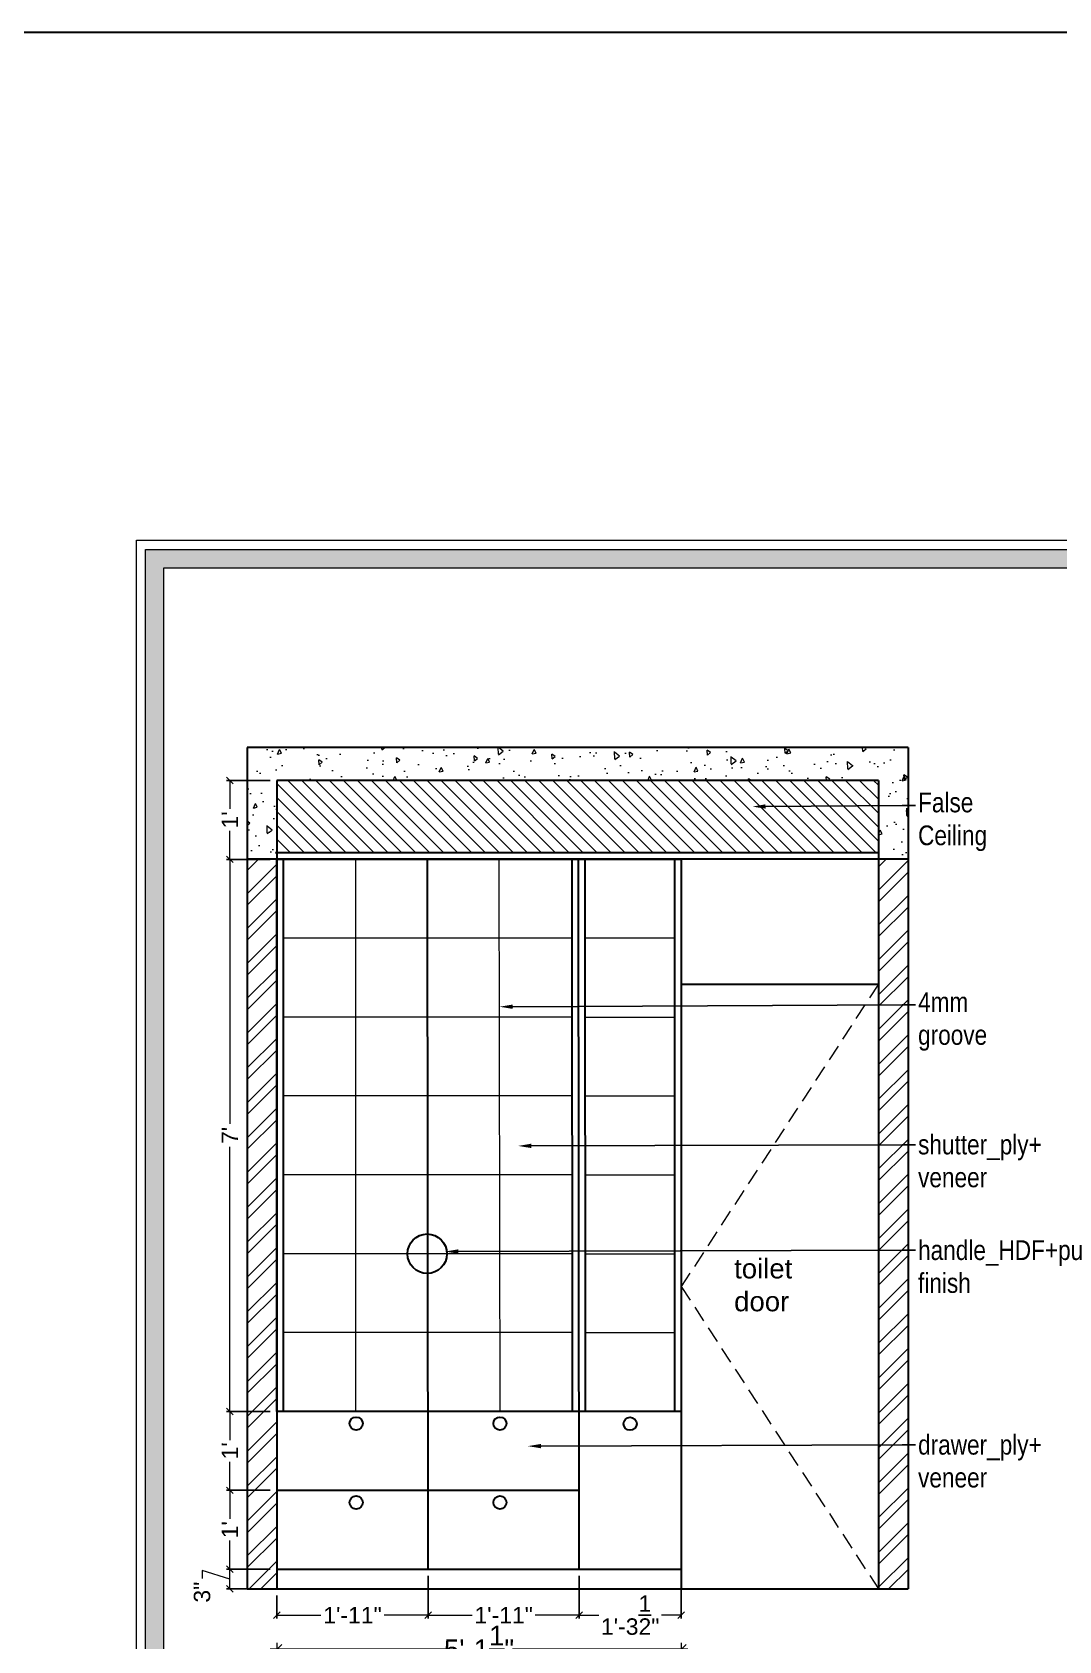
# Model space of a CAD drawing. Header units: millimetres. Extents: x 56222 to 3066687, y -650199 to -121287.
# Drawn here: x 136937.9 to 137094.1, y -182876.8 to -182632 of the extents above; entities that cross this region are included whole.
import ezdxf
from ezdxf import colors
from ezdxf.entities.mleader import LeaderData, LeaderLine
from ezdxf.math import Vec2, Vec3

# ---------------------------------------------------------------- set-up
doc = ezdxf.new("R2010")
doc.units = ezdxf.units.MM
doc.header["$MEASUREMENT"] = 0
doc.header["$PDMODE"] = 35
doc.linetypes.add('00 . GROUND FLOOR$0$DASHED', pattern=[0.75, 0.5, -0.25])
doc.linetypes.add('DASHEDX2', pattern=[1.5, 1, -0.5])
doc.layers.get('Defpoints').update_dxf_attribs({"color": 220})
doc.layers.add('AR HATCH-7', color=7, linetype='Continuous')
for name, color, linetype, lineweight in [('dim05', 1, 'Continuous', 13), ('Dimension', 10, 'DASHEDX2', 20), ('FURNITURE', 32, 'Continuous', 9), ('GROUND FLOOR', 7, 'Continuous', 9), ('GROUND FLOOR  ( HATCH )', 251, 'Continuous', 9), ('Labelling', 1, 'Continuous', 25), ('SECTION ( SLAB PLine )', 104, 'Continuous', 30), ('Text', 7, 'Continuous', 15), ('wall', 7, 'Continuous', 30), ('XX~SLAB ( BEAM )~ ( DIM )', 7, 'Continuous', 9)]:
    doc.layers.add(name, color=color, linetype=linetype, lineweight=lineweight)
doc.styles.add('Arial', font='arial.ttf')
doc.styles.get("Standard").update_dxf_attribs({"font": 'arial.ttf', "height": 6})
doc.styles.add('style4', font='ARIALN.TTF')
doc.dimstyles.new('Archana', dxfattribs={"dimtxt": 3, "dimasz": 1.5, "dimexe": 0.5, "dimexo": 0.5, "dimgap": 0, "dimtad": 0, "dimzin": 0, "dimdsep": 46, "dimlunit": 4, "dimtxsty": 'Arial', "dimblk": 'OBLIQUE', "dimcen": 0, "dimdle": 1, "dimclrd": 1, "dimclre": 1, "dimclrt": 5, "dimadec": 0, "dimazin": 0, "dimtfac": 1, "dimtofl": 0, "dimtmove": 1, "dimatfit": 3, "dimfxl": 1, "dimfxlon": 1, "dimtolj": 1, "dimtzin": 0, "dimlwd": 25, "dimlwe": -1, "dimarcsym": 0})
doc.dimstyles.new('ISO-25', dxfattribs={"dimtxt": 2.5, "dimasz": 1, "dimexe": 0.5, "dimexo": 1, "dimtad": 0, "dimdec": 1, "dimlunit": 4, "dimtxsty": 'Standard', "dimblk": 'OBLIQUE', "dimcen": 2.5, "dimclrd": 1, "dimclre": 1, "dimclrt": 5, "dimadec": 0, "dimazin": 0, "dimtfac": 1, "dimtdec": 1, "dimtmove": 0, "dimatfit": 3, "dimfxl": 1, "dimlwd": -1, "dimarcsym": 0})

# ---------------------------------------------------------------- blocks, each defined once
blk = doc.blocks.new('_Oblique')
at = {"layer": 'wall', "color": 0, "lineweight": -2}
blk.add_line((-0.5, -0.5), (0.5, 0.5), dxfattribs=at)
blk = doc.blocks.new('*D658')
at = {"layer": 'Defpoints', "color": 0, "lineweight": 30, "transparency": 16777216}
for p in [(136998.15, -182865.85), (136975.14, -182868.85), (136998.15, -182872.85)]:
    blk.add_point(p, dxfattribs=at)
at = {"layer": 'dim05', "color": 1, "linetype": 'Continuous', "lineweight": -2, "transparency": 16777216}
for p, q in [((136998.15, -182866.85), (136998.15, -182873.35)), ((136975.14, -182869.85), (136975.14, -182873.35))]:
    blk.add_line(p, q, dxfattribs=at)
at = {"layer": 'dim05', "color": 1, "linetype": 'Continuous', "transparency": 16777216}
for p, q in [((136975.14, -182872.85), (136981.84, -182872.85)), ((136998.15, -182872.85), (136991.45, -182872.85))]:
    blk.add_line(p, q, dxfattribs=at)
at = {"layer": 'dim05', "color": 1, "transparency": 16777216, "rotation": 180}
blk.add_blockref('_Oblique', (136975.14, -182872.85), dxfattribs=at)
at = {"layer": 'dim05', "color": 1, "transparency": 16777216}
blk.add_blockref('_Oblique', (136998.15, -182872.85), dxfattribs=at)
at = {"layer": 'dim05', "color": 5, "lineweight": 25, "transparency": 16777216, "insert": (136986.64, -182872.85), "char_height": 2.5, "attachment_point": 5, "style": 'Arial'}
blk.add_mtext('1\'-11"', dxfattribs=at)
blk = doc.blocks.new('*D659')
at = {"layer": 'Defpoints', "color": 0, "lineweight": 30, "transparency": 16777216}
for p in [(136998.15, -182865.85), (137021.11, -182865.85), (137021.11, -182872.85)]:
    blk.add_point(p, dxfattribs=at)
at = {"layer": 'dim05', "color": 1, "linetype": 'Continuous', "lineweight": -2, "transparency": 16777216}
for p, q in [((136998.15, -182866.85), (136998.15, -182873.35)), ((137021.11, -182866.85), (137021.11, -182873.35))]:
    blk.add_line(p, q, dxfattribs=at)
at = {"layer": 'dim05', "color": 1, "linetype": 'Continuous', "transparency": 16777216}
for p, q in [((136998.15, -182872.85), (137004.83, -182872.85)), ((137021.11, -182872.85), (137014.43, -182872.85))]:
    blk.add_line(p, q, dxfattribs=at)
at = {"layer": 'dim05', "color": 1, "transparency": 16777216, "rotation": 180}
blk.add_blockref('_Oblique', (136998.15, -182872.85), dxfattribs=at)
at = {"layer": 'dim05', "color": 1, "transparency": 16777216}
blk.add_blockref('_Oblique', (137021.11, -182872.85), dxfattribs=at)
at = {"layer": 'dim05', "color": 5, "lineweight": 25, "transparency": 16777216, "insert": (137009.63, -182872.85), "char_height": 2.5, "attachment_point": 5, "style": 'Arial'}
blk.add_mtext('1\'-11"', dxfattribs=at)
blk = doc.blocks.new('*D660')
at = {"layer": 'Defpoints', "color": 0, "lineweight": 30, "transparency": 16777216}
for p in [(137021.11, -182865.85), (137036.64, -182865.85), (137036.64, -182872.85)]:
    blk.add_point(p, dxfattribs=at)
at = {"layer": 'dim05', "color": 1, "linetype": 'Continuous', "lineweight": -2, "transparency": 16777216}
for p, q in [((137021.11, -182866.85), (137021.11, -182873.35)), ((137036.64, -182866.85), (137036.64, -182873.35))]:
    blk.add_line(p, q, dxfattribs=at)
at = {"layer": 'dim05', "color": 1, "linetype": 'Continuous', "transparency": 16777216}
for p, q in [((137021.11, -182872.85), (137024.13, -182872.85)), ((137036.64, -182872.85), (137033.62, -182872.85))]:
    blk.add_line(p, q, dxfattribs=at)
at = {"layer": 'dim05', "color": 1, "transparency": 16777216, "rotation": 180}
blk.add_blockref('_Oblique', (137021.11, -182872.85), dxfattribs=at)
at = {"layer": 'dim05', "color": 1, "transparency": 16777216}
blk.add_blockref('_Oblique', (137036.64, -182872.85), dxfattribs=at)
at = {"layer": 'dim05', "color": 5, "lineweight": 25, "transparency": 16777216, "insert": (137028.88, -182872.85), "char_height": 2.5, "attachment_point": 5, "style": 'Arial'}
blk.add_mtext('1\'-3{\\H1x;\\S1/2;}"', dxfattribs=at)
blk = doc.blocks.new('*D661')
at = {"layer": 'Defpoints', "color": 0, "lineweight": 30, "transparency": 16777216}
for p in [(136967.99, -182865.85), (136975.14, -182865.85), (136975.14, -182868.85)]:
    blk.add_point(p, dxfattribs=at)
at = {"layer": 'dim05', "color": 1, "linetype": 'Continuous', "transparency": 16777216}
for p, q in [((136967.99, -182867.35), (136963.77, -182866.04)), ((136963.77, -182866.04), (136963.77, -182867.29)), ((136967.99, -182868.85), (136967.99, -182865.85))]:
    blk.add_line(p, q, dxfattribs=at)
at = {"layer": 'dim05', "color": 1, "linetype": 'Continuous', "lineweight": -2, "transparency": 16777216}
for p, q in [((136974.14, -182865.85), (136967.49, -182865.85)), ((136974.14, -182868.85), (136967.49, -182868.85))]:
    blk.add_line(p, q, dxfattribs=at)
at = {"layer": 'dim05', "color": 1, "transparency": 16777216}
for p, rotation in [((136967.99, -182865.85), 90), ((136967.99, -182868.85), 270)]:
    blk.add_blockref('_Oblique', p, dxfattribs=dict(at, rotation=rotation))
at = {"layer": 'dim05', "color": 5, "lineweight": 25, "transparency": 16777216, "insert": (136963.77, -182869.35), "char_height": 2.5, "attachment_point": 5, "rotation": 90, "style": 'Arial'}
blk.add_mtext('3"', dxfattribs=at)
blk = doc.blocks.new('*D662')
at = {"layer": 'Defpoints', "color": 0, "lineweight": 30, "transparency": 16777216}
for p in [(136967.99, -182853.85), (136975.14, -182853.85), (136975.14, -182865.85)]:
    blk.add_point(p, dxfattribs=at)
at = {"layer": 'dim05', "color": 1, "linetype": 'Continuous', "lineweight": -2, "transparency": 16777216}
for p, q in [((136974.14, -182853.85), (136967.49, -182853.85)), ((136974.14, -182865.85), (136967.49, -182865.85))]:
    blk.add_line(p, q, dxfattribs=at)
at = {"layer": 'dim05', "color": 1, "linetype": 'Continuous', "transparency": 16777216}
for p, q in [((136967.99, -182853.85), (136967.99, -182858.2)), ((136967.99, -182865.85), (136967.99, -182861.51))]:
    blk.add_line(p, q, dxfattribs=at)
at = {"layer": 'dim05', "color": 1, "transparency": 16777216}
for p, rotation in [((136967.99, -182853.85), 90), ((136967.99, -182865.85), 270)]:
    blk.add_blockref('_Oblique', p, dxfattribs=dict(at, rotation=rotation))
at = {"layer": 'dim05', "color": 5, "lineweight": 25, "transparency": 16777216, "insert": (136967.99, -182859.85), "char_height": 2.5, "attachment_point": 5, "rotation": 90, "style": 'Arial'}
blk.add_mtext("1'", dxfattribs=at)
blk = doc.blocks.new('*D663')
at = {"layer": 'Defpoints', "color": 0, "lineweight": 30, "transparency": 16777216}
for p in [(136967.99, -182841.85), (136975.14, -182841.85), (136975.14, -182853.85)]:
    blk.add_point(p, dxfattribs=at)
at = {"layer": 'dim05', "color": 1, "linetype": 'Continuous', "lineweight": -2, "transparency": 16777216}
for p, q in [((136974.14, -182841.85), (136967.49, -182841.85)), ((136974.14, -182853.85), (136967.49, -182853.85))]:
    blk.add_line(p, q, dxfattribs=at)
at = {"layer": 'dim05', "color": 1, "linetype": 'Continuous', "transparency": 16777216}
for p, q in [((136967.99, -182841.85), (136967.99, -182846.2)), ((136967.99, -182853.85), (136967.99, -182849.51))]:
    blk.add_line(p, q, dxfattribs=at)
at = {"layer": 'dim05', "color": 1, "transparency": 16777216}
for p, rotation in [((136967.99, -182841.85), 90), ((136967.99, -182853.85), 270)]:
    blk.add_blockref('_Oblique', p, dxfattribs=dict(at, rotation=rotation))
at = {"layer": 'dim05', "color": 5, "lineweight": 25, "transparency": 16777216, "insert": (136967.99, -182847.85), "char_height": 2.5, "attachment_point": 5, "rotation": 90, "style": 'Arial'}
blk.add_mtext("1'", dxfattribs=at)
blk = doc.blocks.new('*D664')
at = {"layer": 'Defpoints', "color": 0, "lineweight": 30, "transparency": 16777216}
for p in [(136967.99, -182757.86), (136975.14, -182757.86), (136975.14, -182841.85)]:
    blk.add_point(p, dxfattribs=at)
at = {"layer": 'dim05', "color": 1, "linetype": 'Continuous', "lineweight": -2, "transparency": 16777216}
for p, q in [((136974.14, -182757.86), (136967.49, -182757.86)), ((136974.14, -182841.85), (136967.49, -182841.85))]:
    blk.add_line(p, q, dxfattribs=at)
at = {"layer": 'dim05', "color": 1, "linetype": 'Continuous', "transparency": 16777216}
for p, q in [((136967.99, -182757.86), (136967.99, -182798.09)), ((136967.99, -182841.85), (136967.99, -182801.62))]:
    blk.add_line(p, q, dxfattribs=at)
at = {"layer": 'dim05', "color": 1, "transparency": 16777216}
for p, rotation in [((136967.99, -182757.86), 90), ((136967.99, -182841.85), 270)]:
    blk.add_blockref('_Oblique', p, dxfattribs=dict(at, rotation=rotation))
at = {"layer": 'dim05', "color": 5, "lineweight": 25, "transparency": 16777216, "insert": (136967.99, -182799.86), "char_height": 2.5, "attachment_point": 5, "rotation": 90, "style": 'Arial'}
blk.add_mtext("7'", dxfattribs=at)
blk = doc.blocks.new('*D749')
at = {"layer": 'Defpoints', "color": 0, "lineweight": 30, "transparency": 16777216}
for p in [(136975.14, -182868.85), (137036.64, -182868.85), (137036.64, -182878.04)]:
    blk.add_point(p, dxfattribs=at)
at = {"layer": 'GROUND FLOOR', "color": 1, "transparency": 16777216}
for p, q in [((136975.14, -182877.04), (136975.14, -182878.54)), ((137036.64, -182877.04), (137036.64, -182878.54))]:
    blk.add_line(p, q, dxfattribs=at)
at = {"layer": 'GROUND FLOOR', "color": 1, "lineweight": 25, "transparency": 16777216}
for p, q in [((136974.14, -182878.04), (137000.81, -182878.04)), ((137037.64, -182878.04), (137010.97, -182878.04))]:
    blk.add_line(p, q, dxfattribs=at)
at = {"layer": 'GROUND FLOOR', "color": 1, "lineweight": 25, "transparency": 16777216, "xscale": 1.5, "yscale": 1.5, "zscale": 1.5, "rotation": 180}
blk.add_blockref('_Oblique', (136975.14, -182878.04), dxfattribs=at)
at = {"layer": 'GROUND FLOOR', "color": 1, "lineweight": 25, "transparency": 16777216, "xscale": 1.5, "yscale": 1.5, "zscale": 1.5}
blk.add_blockref('_Oblique', (137036.64, -182878.04), dxfattribs=at)
at = {"layer": 'GROUND FLOOR', "color": 5, "lineweight": 30, "transparency": 16777216, "insert": (137005.89, -182878.04), "char_height": 3, "attachment_point": 5, "style": 'Arial'}
blk.add_mtext('\\A1;5\'-1{\\H1x;\\S1/2;}"', dxfattribs=at)
blk = doc.blocks.new('*D939')
at = {"layer": 'Defpoints', "color": 0, "lineweight": 30, "transparency": 16777216}
for p in [(136967.99, -182745.86), (136975.14, -182745.86), (136975.14, -182757.86)]:
    blk.add_point(p, dxfattribs=at)
at = {"layer": 'dim05', "color": 1, "linetype": 'Continuous', "lineweight": -2, "transparency": 16777216}
for p, q in [((136974.14, -182745.86), (136967.49, -182745.86)), ((136974.14, -182757.86), (136967.49, -182757.86))]:
    blk.add_line(p, q, dxfattribs=at)
at = {"layer": 'dim05', "color": 1, "linetype": 'Continuous', "transparency": 16777216}
for p, q in [((136967.99, -182745.86), (136967.99, -182750.2)), ((136967.99, -182757.86), (136967.99, -182753.51))]:
    blk.add_line(p, q, dxfattribs=at)
at = {"layer": 'dim05', "color": 1, "transparency": 16777216}
for p, rotation in [((136967.99, -182745.86), 90), ((136967.99, -182757.86), 270)]:
    blk.add_blockref('_Oblique', p, dxfattribs=dict(at, rotation=rotation))
at = {"layer": 'dim05', "color": 5, "lineweight": 25, "transparency": 16777216, "insert": (136967.99, -182751.86), "char_height": 2.5, "attachment_point": 5, "rotation": 90, "style": 'Arial'}
blk.add_mtext("1'", dxfattribs=at)

msp = doc.modelspace()

# ---------------------------------------------------------------- hatches: boundary and pattern name
at = {"layer": 'AR HATCH-7', "lineweight": 0, "true_color": 0x939598}
h = msp.add_hatch(dxfattribs=at)
h.set_pattern_fill('AR-CONC', color=252, angle=45)
h.set_pattern_definition([(95, (2712.807, -376.7315), (5.51551999, 4.62807079), [0.75, -8.25]), (40, (2712.807, -376.7315), (-6.29992167, 4.3376815), [0.6, -6.6]), (145.4514445, (2713.267, -376.346), (-0.78440164, 8.96575221), [0.63740192, -7.01142112]), (91.1842, (2711.393, -375.317), (8.71693388, 6.37613776), [1.125, -12.375]), (141.6356355, (2712.119, -374.786), (-0.2790007, 13.4971167), [0.9561034, -10.5171376]), (36.184164, (2711.393, -375.317), (-0.2790007, 13.4971167), [0.9, -9.9]), (66, (2712.4535, -374.964), (7.06771572, 1.37382476), [0.75, -8.25]), (11, (2712.4535, -374.964), (-3.40708593, 6.84808435), [0.6, -6.6]), (116.4514447, (2713.0425, -374.849), (3.66062975, 8.22190906), [0.6374019, -7.01142112]), (82.5, (2712.807, -376.7315), (-2.267931853, 2.439898176), [0, -6.52, 0, -6.7, 0, -6.625]), (52.5, (2712.807, -376.7315), (-0.92872942, 4.6490945), [0, -3.82, 0, -6.37, 0, -2.525]), (12.5, (2711.2302, -378.3084), (3.934181673, 3.615207618), [0, -2.5, 0, -7.8, 0, -10.35]), (2.5, (2710.523, -379.0155), (3.41589983, 4.83159807), [0, -3.25, 0, -5.18, 0, -7.35])])
h.paths.add_polyline_path([(137071.139, -182740.855), (136970.639, -182740.855), (136970.639, -182757.855), (136975.139, -182757.855), (136975.139, -182751.853), (136975.139, -182745.855), (137066.639, -182745.855), (137066.639, -182757.855), (137071.139, -182757.855)])
at = {"layer": 'AR HATCH-7', "lineweight": 9, "true_color": 0x939598}
h = msp.add_hatch(dxfattribs=at)
h.set_pattern_fill('ANSI32', color=252, scale=10)
h.set_pattern_definition([(45, (2712.807, -376.7315), (-2.65165043, 2.65165043), []), (45, (2714.575, -376.7315), (-2.65165043, 2.65165043), [])])
h.paths.add_polyline_path([(136975.139, -182757.857), (136970.639, -182757.857), (136970.639, -182868.855), (136975.139, -182868.855)])
h.paths.add_polyline_path([(137071.139, -182757.855), (137066.639, -182757.855), (137066.639, -182868.855), (137071.139, -182868.855)])
at = {"layer": 'Dimension', "linetype": 'Continuous', "true_color": 0xd39e00}
h = msp.add_hatch(color=42, dxfattribs=at)
h.paths.add_polyline_path([(136955.169, -182710.705), (136955.169, -182990.984), (137353.362, -182990.984), (137353.362, -182710.705)])
h.paths.add_polyline_path([(136957.964, -182713.5), (137350.568, -182713.5), (137350.568, -182988.189), (136957.964, -182988.189)], flags=16)
at = {"layer": 'GROUND FLOOR  ( HATCH )', "lineweight": 15}
h = msp.add_hatch(dxfattribs=at)
h.set_pattern_fill('ANSI31', color=6, scale=12, angle=90, style=0)
h.set_pattern_definition([(135, (-105.2145, -6.6629), (-1.060660172, -1.060660172), [])])
h.paths.add_polyline_path([(137066.639, -182745.855), (136975.139, -182745.855), (136975.139, -182756.855), (137066.639, -182756.855)])

# ---------------------------------------------------------------- linework, layer by layer
at = {"layer": 'Dimension', "color": 42, "linetype": 'Continuous', "true_color": 0xd39e00}
for points in [[(136953.772, -182709.308), (137354.76, -182709.308), (137354.76, -182992.381), (136953.772, -182992.381)], [(136955.169, -182710.705), (137353.362, -182710.705), (137353.362, -182990.984), (136955.169, -182990.984)], [(136957.964, -182713.5), (137350.568, -182713.5), (137350.568, -182988.189), (136957.964, -182988.189)]]:
    msp.add_lwpolyline(points, close=True, dxfattribs=at)
at = {"layer": 'FURNITURE', "lineweight": 30}
for p, q in [((136975.139, -182757.855), (137036.639, -182757.855)), ((136976.139, -182841.855), (136976.139, -182757.855)), ((136998.149, -182865.855), (136998.048, -182757.855)), ((137020.097, -182841.855), (137020.041, -182757.842)), ((137021.112, -182865.854), (137021.041, -182757.841)), ((137022.097, -182841.855), (137022.041, -182757.84)), ((137035.639, -182757.855), (137035.639, -182841.855)), ((137036.639, -182757.855), (137036.639, -182865.855)), ((137036.639, -182841.855), (136975.139, -182841.855)), ((136975.139, -182853.855), (136998.139, -182853.855)), ((136998.139, -182853.855), (137021.105, -182853.855)), ((136975.139, -182865.855), (137036.639, -182865.855))]:
    msp.add_line(p, q, dxfattribs=at)
at = {"layer": 'FURNITURE', "color": 9, "lineweight": 9, "true_color": 0xc7c8ca}
for p, q in [((136987.133, -182841.855), (136987.133, -182757.855)), ((137009.123, -182841.835), (137008.962, -182757.836)), ((137020.049, -182769.855), (136976.139, -182769.855)), ((137035.639, -182769.855), (137022.049, -182769.855)), ((137019.889, -182781.855), (136976.139, -182781.855)), ((137035.478, -182781.903), (137021.889, -182781.903)), ((137019.889, -182793.855), (136976.139, -182793.855)), ((137035.639, -182793.903), (137022.049, -182793.903)), ((137019.889, -182805.855), (136976.139, -182805.855)), ((137035.639, -182805.903), (137022.049, -182805.903)), ((137019.889, -182817.855), (136976.139, -182817.855)), ((137035.639, -182817.903), (137022.049, -182817.903)), ((137019.889, -182829.855), (136976.139, -182829.855)), ((137035.639, -182829.902), (137022.049, -182829.902))]:
    msp.add_line(p, q, dxfattribs=at)
at = {"layer": 'FURNITURE', "lineweight": 30}
for centre, radius in [((136998.014, -182817.855), 3), ((136987.19, -182843.704), 1), ((137009.065, -182843.704), 1), ((137028.866, -182843.724), 1), ((136987.19, -182855.704), 1), ((137009.065, -182855.704), 1)]:
    msp.add_circle(centre, radius, dxfattribs=at)
at = {"layer": 'SECTION ( SLAB PLine )', "color": 1}
for p, q in [((136970.639, -182740.855), (136970.639, -182757.857)), ((137071.139, -182740.855), (136970.639, -182740.855)), ((137071.139, -182740.855), (137071.139, -182757.855)), ((136975.139, -182745.855), (136975.139, -182763.857)), ((137066.639, -182745.855), (136975.139, -182745.855)), ((137066.639, -182745.855), (137066.639, -182763.857)), ((136975.139, -182757.857), (136970.639, -182757.857)), ((137071.139, -182757.855), (137066.639, -182757.855))]:
    msp.add_line(p, q, dxfattribs=at)
at = {"layer": 'SECTION ( SLAB PLine )', "color": 6}
for p, q in [((137066.639, -182756.855), (136975.139, -182756.855)), ((137066.639, -182757.855), (136975.139, -182757.855))]:
    msp.add_line(p, q, dxfattribs=at)
at = {"layer": 'XX~SLAB ( BEAM )~ ( DIM )', "lineweight": 30}
for p, q in [((136970.639, -182757.857), (136970.639, -182868.855)), ((136975.139, -182841.855), (136975.139, -182757.857)), ((137066.639, -182757.855), (137066.639, -182868.855)), ((137071.139, -182757.855), (137071.139, -182868.855)), ((136975.139, -182763.857), (136975.139, -182868.855)), ((137036.639, -182776.855), (137036.639, -182868.855)), ((137036.639, -182776.855), (137066.639, -182776.855)), ((136970.639, -182868.855), (137071.139, -182868.855))]:
    msp.add_line(p, q, dxfattribs=at)
at = {"layer": 'XX~SLAB ( BEAM )~ ( DIM )', "color": 252, "linetype": '00 . GROUND FLOOR$0$DASHED', "lineweight": 13, "ltscale": 5, "true_color": 0x939598}
for p, q in [((137066.639, -182776.855), (137036.639, -182822.855)), ((137036.639, -182822.855), (137066.639, -182868.855))]:
    msp.add_line(p, q, dxfattribs=at)
at = {"layer": 'XX~SLAB ( BEAM )~ ( DIM )', "color": 3, "lineweight": 30}
msp.add_lwpolyline([(134344.713, -182632.016), (137936.581, -182632.016), (137936.581, -183605.178), (134344.713, -183605.178)], close=True, dxfattribs=at)

# ---------------------------------------------------------------- texts
at = {"layer": 'Labelling', "ltscale": 10, "insert": (137044.687, -182826.66, -0.015), "char_height": 3, "width": 47.9166, "attachment_point": 7}
msp.add_mtext('\\A1;{\\fArial Greek|b0|i0|c0|p34;toilet \\Pdoor}', dxfattribs=at)

# ---------------------------------------------------------------- dimensions: what is measured, and where the dimension line sits
at = {"layer": 'dim05', "color": 27, "lineweight": 25, "true_color": 0x7d5120}
for base, p1, p2, picture, middle in [((136967.989, -182745.855), (136975.139, -182757.855), (136975.139, -182745.855), '*D939', (136967.989, -182751.855)), ((136967.989, -182757.857), (136975.139, -182841.855), (136975.139, -182757.857), '*D664', (136967.989, -182799.856)), ((136967.989, -182841.855), (136975.139, -182853.855), (136975.139, -182841.855), '*D663', (136967.989, -182847.855)), ((136967.989, -182853.855), (136975.139, -182865.855), (136975.139, -182853.855), '*D662', (136967.989, -182859.855))]:
    dim = msp.add_linear_dim(base=base, p1=p1, p2=p2, angle=90, dimstyle='ISO-25', override={"dimtxsty": 'Arial'}, dxfattribs=at)
    dim.commit()
    dim.dimension.update_dxf_attribs({"geometry": picture, "text_midpoint": middle})
dim = msp.add_linear_dim(base=(136967.989, -182865.855), p1=(136975.139, -182868.855), p2=(136975.139, -182865.855), angle=90, dimstyle='ISO-25', override={"dimtxsty": 'Arial', "dimtmove": 1}, dxfattribs=at)
dim.commit()
dim.dimension.update_dxf_attribs({"geometry": '*D661', "text_midpoint": (136963.768, -182867.917), "dimtype": 160})
for base, p1, p2, picture, middle in [((136998.149, -182872.847), (136975.139, -182868.855), (136998.149, -182865.855), '*D658', (136986.644, -182872.847)), ((137021.112, -182872.847), (136998.149, -182865.855), (137021.112, -182865.855), '*D659', (137009.631, -182872.847)), ((137036.639, -182872.847), (137021.112, -182865.855), (137036.639, -182865.855), '*D660', (137028.875, -182872.847))]:
    dim = msp.add_linear_dim(base=base, p1=p1, p2=p2, dimstyle='ISO-25', override={"dimtxsty": 'Arial'}, dxfattribs=at)
    dim.commit()
    dim.dimension.update_dxf_attribs({"geometry": picture, "text_midpoint": middle})
at = {"layer": 'GROUND FLOOR', "lineweight": 30}
dim = msp.add_linear_dim(base=(137036.639, -182878.04), p1=(136975.139, -182868.855), p2=(137036.639, -182868.855), dimstyle='Archana', dxfattribs=at)
dim.commit()
dim.dimension.update_dxf_attribs({"geometry": '*D749', "text_midpoint": (137005.889, -182878.04)})

# ---------------------------------------------------------------- leaders
at = {"layer": 'Text', "color": 1, "lineweight": 0, "ltscale": 20}
ml = msp.add_multileader_mtext('Standard', dxfattribs=at)
ml.set_content('False \\PCeiling', color=1, style='style4')
ml.set_leader_properties()
ml.build(insert=Vec2(0, 0))
ml.multileader.update_dxf_attribs({"dogleg_length": 2.025, "arrow_head_size": 2})
ctx = ml.context
ctx.base_point, ctx.char_height, ctx.arrow_head_size, ctx.landing_gap_size, ctx.plane_origin = Vec3(137072.271, -182749.646), 3, 2, 0.4, Vec3(137005.235, -182746.646)
notes = []
notes.append((ctx, [(0, (1, 1, 0), (137070.246, -182749.646), (1, 0), 2.025, [(0, [(137047.461, -182749.835)], 0, [])])]))
ctx.mtext.insert = Vec3(137072.671, -182747.705)
ml = msp.add_multileader_mtext('Standard', dxfattribs=at)
ml.set_content('4mm \\Pgroove', color=1, style='style4')
ml.set_leader_properties()
ml.build(insert=Vec2(0, 0))
ml.multileader.update_dxf_attribs({"dogleg_length": 2.025, "arrow_head_size": 2})
ctx = ml.context
ctx.base_point, ctx.char_height, ctx.arrow_head_size, ctx.landing_gap_size, ctx.plane_origin = Vec3(137072.271, -182780.014), 3, 2, 0.4, Vec3(137005.235, -182777.014)
notes.append((ctx, [(0, (1, 1, 0), (137070.246, -182780.014), (1, 0), 2.025, [(0, [(137009.005, -182780.287)], 0, [])])]))
ctx.mtext.insert = Vec3(137072.671, -182778.073)
ml = msp.add_multileader_mtext('Standard', dxfattribs=at)
ml.set_content('shutter_ply+\\Pveneer', color=1, style='style4')
ml.set_leader_properties()
ml.build(insert=Vec2(0, 0))
ml.multileader.update_dxf_attribs({"dogleg_length": 2.025, "arrow_head_size": 2})
ctx = ml.context
ctx.base_point, ctx.char_height, ctx.arrow_head_size, ctx.landing_gap_size, ctx.plane_origin = Vec3(137072.271, -182801.269), 3, 2, 0.4, Vec3(137005.235, -182798.269)
notes.append((ctx, [(0, (1, 1, 0), (137070.246, -182801.269), (1, 0), 2.025, [(0, [(137011.821, -182801.459)], 0, [])])]))
ctx.mtext.insert, ctx.mtext.width = Vec3(137072.671, -182799.745), 10.44884
ml = msp.add_multileader_mtext('Standard', dxfattribs=at)
ml.set_content('handle_HDF+pu \\Pfinish', color=1, style='style4')
ml.set_leader_properties()
ml.build(insert=Vec2(0, 0))
ml.multileader.update_dxf_attribs({"dogleg_length": 2.025, "arrow_head_size": 2})
ctx = ml.context
ctx.base_point, ctx.char_height, ctx.arrow_head_size, ctx.landing_gap_size, ctx.plane_origin = Vec3(137072.271, -182817.338), 3, 2, 0.4, Vec3(137005.235, -182814.338)
notes.append((ctx, [(0, (1, 1, 0), (137070.246, -182817.338), (1, 0), 2.025, [(0, [(137000.735, -182817.527)], 0, [])])]))
ctx.mtext.insert = Vec3(137072.671, -182815.813)
ml = msp.add_multileader_mtext('Standard', dxfattribs=at)
ml.set_content('drawer_ply+\\Pveneer', color=1, style='style4')
ml.set_leader_properties()
ml.build(insert=Vec2(0, 0))
ml.multileader.update_dxf_attribs({"dogleg_length": 2.025, "arrow_head_size": 2})
ctx = ml.context
ctx.base_point, ctx.char_height, ctx.arrow_head_size, ctx.landing_gap_size, ctx.plane_origin = Vec3(137072.271, -182846.945), 3, 2, 0.4, Vec3(137005.235, -182843.945)
notes.append((ctx, [(0, (1, 1, 0), (137070.246, -182846.945), (1, 0), 2.025, [(0, [(137013.322, -182847.135)], 0, [])])]))
ctx.mtext.insert, ctx.mtext.width = Vec3(137072.671, -182845.42), 10.43656
for ctx, leaders in notes:
    for number, flags, end, landing, length, lines in leaders:
        leader = LeaderData()
        leader.index, (leader.has_last_leader_line, leader.has_dogleg_vector, leader.attachment_direction) = number, flags
        leader.last_leader_point, leader.dogleg_vector, leader.dogleg_length = Vec3(end), Vec3(landing), length
        for number, points, colour, breaks in lines:
            line = LeaderLine()
            line.index, line.vertices, line.color, line.breaks = number, Vec3.list(points), colors.encode_raw_color(colour), breaks
            leader.lines.append(line)
        ctx.leaders.append(leader)

doc.saveas('drawing.dxf')
